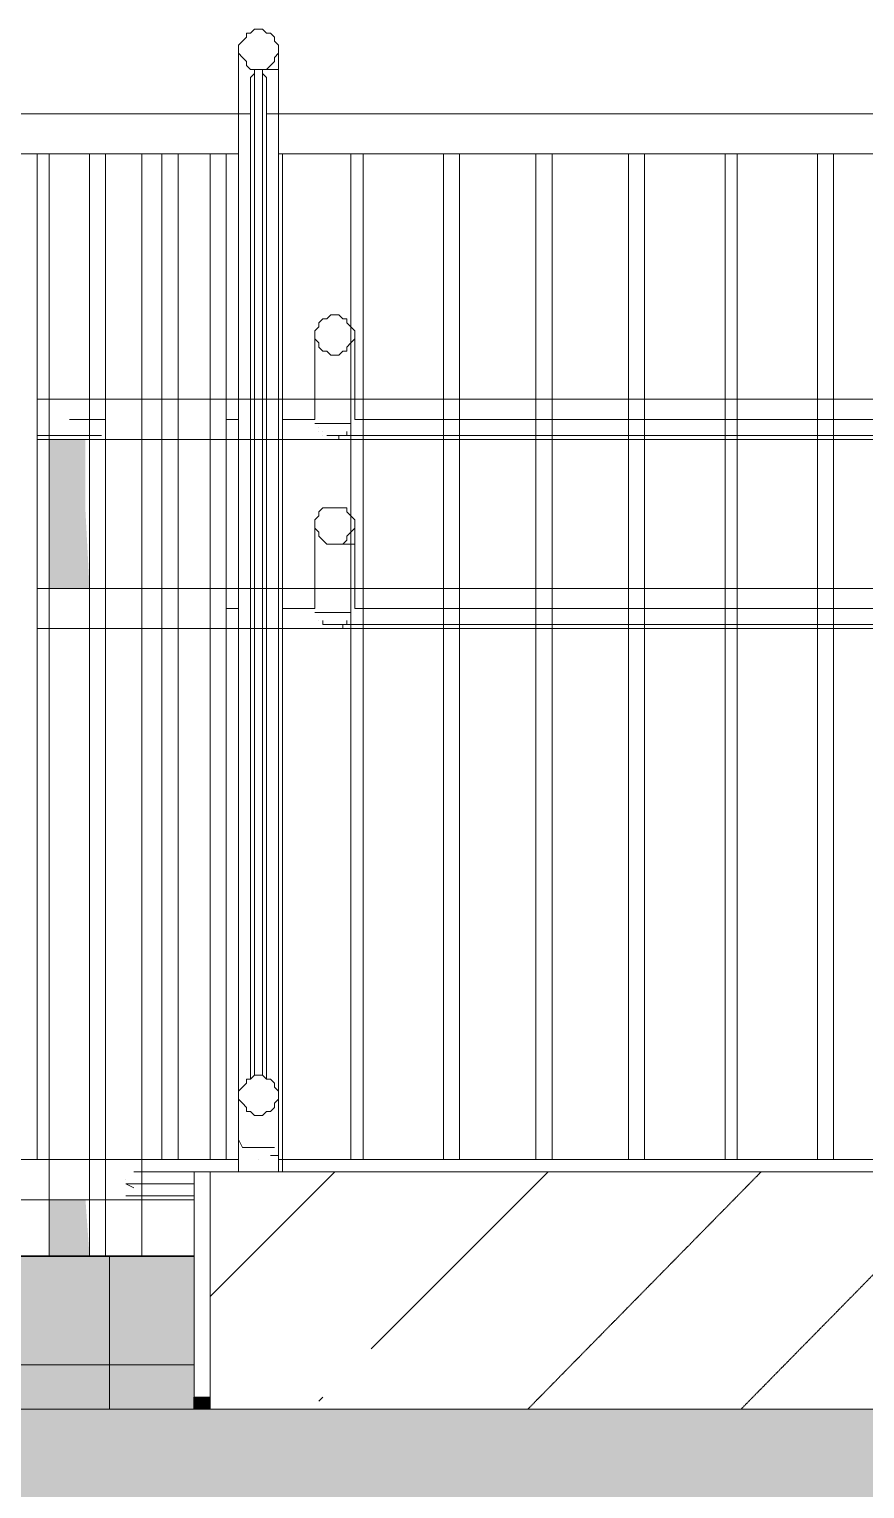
# Model space of a CAD drawing. Header units: millimetres. Extents: x -11345 to 411485, y -9810 to 73012.
# Drawn here: x 331143 to 332022, y -1203 to 333 of the extents above; entities that cross this region are included whole.
import ezdxf

# ---------------------------------------------------------------- set-up
doc = ezdxf.new("R2010")
doc.units = ezdxf.units.MM
doc.linetypes.add('PDF_IMPORT', pattern=[1, 0.8, -0.2])
for name, color, linetype in [('PDF _Линии', 7, 'Continuous'), ('PDF _Отметки', 7, 'Continuous'), ('PDF _Стены отделка', 7, 'Continuous'), ('PDF _Узлы', 7, 'Continuous')]:
    doc.layers.add(name, color=color, linetype=linetype)
for name, color, linetype, true_color in [('PDF _Ограждение', 7, 'Continuous', 0x7f7f7f), ('PDF _Пандусы', 7, 'Continuous', 0xbcbcbc), ('PDF _Стены штриховка поверхности', 7, 'Continuous', 0xcacbcc)]:
    doc.layers.add(name, color=color, linetype=linetype, true_color=true_color)

msp = doc.modelspace()

# ---------------------------------------------------------------- hatches: boundary and pattern name
at = {"layer": 'PDF _Ограждение', "transparency": 33554559}
for points in [[(331202.12304, -98.5782), (331164.0257, -98.5782), (331164.0257, -255.20062), (331206.35608, -255.20062), (331202.12304, -174.77289)], [(331202.12304, -898.62245), (331164.0257, -898.62245), (331164.0257, -957.88499), (331206.35608, -957.88499)]]:
    msp.add_hatch(color=256, dxfattribs=at).paths.add_polyline_path(points)
at = {"layer": 'PDF _Пандусы', "transparency": 33554559}
msp.add_hatch(color=256, dxfattribs=at).paths.add_polyline_path([(331333.34723, -1106.04133), (331316.41508, -1106.04133), (331316.41508, -1118.74045), (331333.34723, -1118.74045)])
at = {"layer": 'PDF _Стены штриховка поверхности', "true_color": 0x3a3a3a, "transparency": 33554687}
msp.add_hatch(color=250, dxfattribs=at).paths.add_polyline_path([(331316.41508, -957.88499), (331134.39443, -957.88499), (329144.86641, -1114.50741), (329136.40033, -1118.74045), (331316.41508, -1118.74045)])
at = {"layer": 'PDF _Узлы', "true_color": 0xffffff, "transparency": 33554687}
msp.add_hatch(color=7, dxfattribs=at).paths.add_polyline_path([(336417.22629, -670.03838), (334470.02865, -670.03838), (334470.02865, -1012.91449), (332954.60092, -1118.74045), (328514.14369, -1118.74045), (328514.14369, -1851.05608), (379077.78676, -1851.05608), (379077.78676, -758.93219), (375098.73071, -754.69915), (352219.15844, -733.53396), (349569.27643, -695.43661), (347846.42983, -686.97053), (339240.66287, -686.97053)])

# ---------------------------------------------------------------- linework, layer by layer
at = {"layer": 'PDF _Линии', "lineweight": 9}
msp.add_lwpolyline([(334470.02865, -670.03838), (334470.02865, -1012.91449), (332954.60092, -1118.74045), (331134.39443, -1118.74045), (328514.14369, -1118.74045)], dxfattribs=at)
at = {"layer": 'PDF _Линии', "lineweight": 30}
for points in [[(331316.41508, -957.88499), (331113.22924, -957.88499)], [(331316.41508, -1118.74045), (331316.41508, -1106.04133)]]:
    msp.add_lwpolyline(points, dxfattribs=at)
at = {"layer": 'PDF _Ограждение', "color": 7, "lineweight": 18}
msp.add_lwpolyline([(331388.37673, 290.86132), (331392.60977, 290.86132), (331396.84281, 295.09436), (331401.07584, 299.3274), (331401.07584, 303.56044), (331405.30888, 307.79348), (331405.30888, 312.02652), (331405.30888, 316.25955), (331401.07584, 320.49259), (331401.07584, 324.72563), (331396.84281, 328.95867), (331392.60977, 328.95867), (331388.37673, 333.19171), (331379.91065, 333.19171), (331375.67761, 328.95867), (331371.44458, 328.95867), (331371.44458, 324.72563), (331367.21154, 320.49259), (331362.9785, 316.25955), (331362.9785, 312.02652), (331362.9785, 307.79348), (331367.21154, 303.56044), (331371.44458, 299.3274), (331371.44458, 295.09436), (331375.67761, 290.86132), (331379.91065, 290.86132)], dxfattribs=at)
at = {"layer": 'PDF _Ограждение', "color": 7, "lineweight": 9}
for points in [[(331362.9785, 312.02652), (331362.9785, 240.06486)], [(331405.30888, 240.06486), (331405.30888, 312.02652)], [(331375.67761, -771.6313), (331375.67761, 282.39525), (331379.91065, 286.62829)], [(331379.91065, 290.86132), (331384.14369, 290.86132), (331388.37673, 290.86132)], [(331388.37673, 286.62829), (331392.60977, 282.39525), (331392.60977, -771.6313)], [(331375.67761, 244.2979), (331371.44458, 244.2979), (331367.21154, 244.2979), (331362.9785, 244.2979), (331134.39443, 244.2979), (329136.40033, 83.44245), (329136.40033, 79.20941), (329136.40033, 74.97637), (329136.40033, 66.51029), (329136.40033, 62.27725), (329136.40033, 58.04422), (329136.40033, 53.81118), (329136.40033, 49.57814), (329136.40033, 45.3451), (329136.40033, 41.11206), (331134.39443, 201.96752), (331362.9785, 201.96752)], [(331362.9785, 244.2979), (331362.9785, -788.56345), (331362.9785, -860.52511)], [(331405.30888, -860.52511), (331405.30888, -788.56345), (331405.30888, 244.2979), (331401.07584, 244.2979), (331396.84281, 244.2979), (331392.60977, 244.2979)], [(332565.16139, 244.2979), (331405.30888, 244.2979)], [(331134.39443, 201.96752), (331142.86051, 201.96752), (331151.32658, 201.96752), (331151.32658, -856.29207), (331142.86051, -856.29207), (331134.39443, -856.29207)], [(331223.28823, -957.88499), (331223.28823, 201.96752), (331244.45343, 201.96752), (331261.38558, 201.96752), (331261.38558, -957.88499)], [(331405.30888, 201.96752), (332565.16139, 201.96752), (332560.92835, 201.96752)], [(331481.50357, 201.96752), (331489.96965, 201.96752), (331494.20269, 201.96752)], [(331578.86346, 201.96752), (331587.32953, 201.96752), (331595.79561, 201.96752)], [(331676.22334, 201.96752), (331684.68941, 201.96752), (331693.15549, 201.96752)], [(331773.58322, 201.96752), (331782.0493, 201.96752), (331790.51537, 201.96752)], [(331875.17614, 201.96752), (331883.64222, 201.96752), (331887.87525, 201.96752)], [(331972.53602, 201.96752), (331981.0021, 201.96752), (331989.46818, 201.96752)], [(331485.73661, -77.41301), (331485.73661, -77.41301)], [(331485.73661, -77.41301), (331485.73661, -77.41301)], [(331485.73661, -276.36581), (331485.73661, -276.36581)], [(331485.73661, -276.36581), (331485.73661, -276.36581)], [(331481.50357, -289.06493), (331481.50357, -289.06493)], [(331481.50357, -289.06493), (331481.50357, -289.06493)], [(331388.37673, -767.39826), (331384.14369, -767.39826), (331379.91065, -767.39826)], [(331362.9785, -868.99118), (331362.9785, -835.12688)], [(331405.30888, -835.12688), (331405.30888, -868.99118)], [(331362.9785, -856.29207), (331134.39443, -856.29207), (329136.40033, -1017.14752)], [(332560.92835, -856.29207), (332565.16139, -856.29207), (331405.30888, -856.29207)], [(331494.20269, -856.29207), (331489.96965, -856.29207), (331481.50357, -856.29207)], [(331595.79561, -856.29207), (331587.32953, -856.29207), (331578.86346, -856.29207)], [(331693.15549, -856.29207), (331684.68941, -856.29207), (331676.22334, -856.29207)], [(331790.51537, -856.29207), (331782.0493, -856.29207), (331773.58322, -856.29207)], [(331887.87525, -856.29207), (331883.64222, -856.29207), (331875.17614, -856.29207)], [(331989.46818, -856.29207), (331981.0021, -856.29207), (331972.53602, -856.29207)], [(329136.40033, -1055.24487), (331134.39443, -898.62245), (331316.41508, -898.62245)]]:
    msp.add_lwpolyline(points, dxfattribs=at)
at = {"layer": 'PDF _Ограждение', "lineweight": 0}
for points in [[(331362.9785, 307.79348), (331362.9785, 307.79348), (331362.9785, 307.79348)], [(331379.91065, 282.39525), (331379.91065, 282.39525), (331379.91065, 282.39525)], [(331388.37673, 286.62829), (331388.37673, 286.62829), (331388.37673, 286.62829)], [(331362.9785, 244.2979), (331362.9785, 244.2979), (331362.9785, 244.2979)], [(331362.9785, 244.2979), (331362.9785, 244.2979), (331362.9785, 244.2979)], [(331375.67761, 244.2979), (331375.67761, 244.2979), (331375.67761, 244.2979)], [(331375.67761, 244.2979), (331375.67761, 244.2979), (331375.67761, 244.2979)], [(331443.40623, 7.24776), (331443.40623, 7.24776), (331443.40623, 7.24776)], [(331413.77496, -77.41301), (331443.40623, -77.41301), (331413.77496, -77.41301)], [(331443.40623, -81.64605), (331443.40623, -81.64605), (331443.40623, -81.64605)], [(331447.63927, -90.11213), (331447.63927, -90.11213), (331447.63927, -90.11213)], [(331447.63927, -90.11213), (331447.63927, -90.11213), (331447.63927, -90.11213)], [(331485.73661, -77.41301), (332484.73366, -77.41301), (331485.73661, -77.41301)], [(331223.28823, -276.36581), (331223.28823, -276.36581), (331223.28823, -276.36581)], [(331362.9785, -276.36581), (331362.9785, -276.36581), (331362.9785, -276.36581)], [(331413.77496, -276.36581), (331443.40623, -276.36581), (331413.77496, -276.36581)], [(331485.73661, -276.36581), (332484.73366, -276.36581), (331485.73661, -276.36581)], [(331443.40623, -280.59885), (331443.40623, -280.59885), (331443.40623, -280.59885)], [(331447.63927, -289.06493), (331447.63927, -289.06493), (331447.63927, -289.06493)], [(331451.87231, -293.29797), (331451.87231, -289.06493), (331451.87231, -293.29797)], [(331362.9785, -788.56345), (331362.9785, -788.56345), (331362.9785, -788.56345)], [(331362.9785, -792.79649), (331362.9785, -792.79649), (331362.9785, -792.79649)], [(331362.9785, -835.12688), (331362.9785, -835.12688), (331362.9785, -835.12688)], [(331384.14369, -856.29207), (331384.14369, -856.29207), (331384.14369, -856.29207)], [(331367.21154, -868.99118), (331367.21154, -868.99118), (331367.21154, -868.99118)], [(331405.30888, -860.52511), (331405.30888, -860.52511), (331405.30888, -860.52511)], [(331244.45343, -877.45726), (331244.45343, -877.45726), (331244.45343, -877.45726)]]:
    msp.add_lwpolyline(points, close=True, dxfattribs=at)
for points in [[(331367.21154, 303.56044), (331362.9785, 307.79348), (331367.21154, 303.56044)], [(331388.37673, 290.86132), (331384.14369, 290.86132), (331388.37673, 290.86132)], [(331388.37673, 290.86132), (331388.37673, 290.86132), (331388.37673, 290.86132)], [(331392.60977, 282.39525), (331388.37673, 286.62829), (331392.60977, 282.39525)], [(331405.30888, 290.86132), (331392.60977, 290.86132), (331405.30888, 290.86132)], [(331405.30888, 244.2979), (331405.30888, 244.2979), (331405.30888, 244.2979)], [(331447.63927, 3.01472), (331443.40623, 7.24776), (331447.63927, 3.01472)], [(331223.28823, -56.24782), (331159.79266, -56.24782), (331223.28823, -56.24782)], [(331223.28823, -77.41301), (331185.19089, -77.41301), (331223.28823, -77.41301)], [(331362.9785, -77.41301), (331350.27938, -77.41301), (331362.9785, -77.41301)], [(331413.77496, -77.41301), (331409.54192, -77.41301), (331413.77496, -77.41301)], [(331481.50357, -81.64605), (331443.40623, -81.64605), (331481.50357, -81.64605)], [(331443.40623, -81.64605), (331443.40623, -81.64605), (331443.40623, -81.64605)], [(331443.40623, -81.64605), (331443.40623, -81.64605), (331443.40623, -81.64605)], [(331447.63927, -85.87909), (331447.63927, -85.87909), (331447.63927, -85.87909)], [(331447.63927, -85.87909), (331447.63927, -85.87909), (331447.63927, -85.87909)], [(331451.87231, -90.11213), (331451.87231, -90.11213), (331451.87231, -90.11213)], [(331451.87231, -90.11213), (331451.87231, -90.11213), (331451.87231, -90.11213)], [(331219.0552, -94.34516), (331151.32658, -94.34516), (331219.0552, -94.34516)], [(331451.87231, -94.34516), (331451.87231, -94.34516), (331451.87231, -94.34516)], [(331451.87231, -94.34516), (331451.87231, -94.34516), (331451.87231, -94.34516)], [(331473.0375, -94.34516), (331456.10534, -94.34516), (331473.0375, -94.34516)], [(332493.19974, -94.34516), (331477.27054, -94.34516), (332493.19974, -94.34516)], [(332493.19974, -94.34516), (331477.27054, -94.34516), (332493.19974, -94.34516)], [(331485.73661, -208.6372), (331473.0375, -208.6372), (331485.73661, -208.6372)], [(331223.28823, -259.43366), (331223.28823, -255.20062), (331223.28823, -259.43366)], [(331362.9785, -276.36581), (331350.27938, -276.36581), (331362.9785, -276.36581)], [(331413.77496, -276.36581), (331409.54192, -276.36581), (331413.77496, -276.36581)], [(331481.50357, -280.59885), (331443.40623, -280.59885), (331481.50357, -280.59885)], [(331443.40623, -280.59885), (331443.40623, -280.59885), (331443.40623, -280.59885)], [(331443.40623, -280.59885), (331443.40623, -280.59885), (331443.40623, -280.59885)], [(331447.63927, -289.06493), (331447.63927, -289.06493), (331447.63927, -289.06493)], [(331447.63927, -289.06493), (331447.63927, -289.06493), (331447.63927, -289.06493)], [(331447.63927, -289.06493), (331447.63927, -289.06493), (331447.63927, -289.06493)], [(331477.27054, -293.29797), (331451.87231, -293.29797), (331477.27054, -293.29797)], [(331451.87231, -293.29797), (331451.87231, -293.29797), (331451.87231, -293.29797)], [(331451.87231, -293.29797), (331451.87231, -293.29797), (331451.87231, -293.29797)], [(331456.10534, -293.29797), (331456.10534, -293.29797), (331456.10534, -293.29797)], [(331456.10534, -293.29797), (331456.10534, -293.29797), (331456.10534, -293.29797)], [(331456.10534, -293.29797), (331456.10534, -293.29797), (331456.10534, -293.29797)], [(331473.0375, -293.29797), (331456.10534, -293.29797), (331473.0375, -293.29797)], [(332493.19974, -293.29797), (331477.27054, -293.29797), (332493.19974, -293.29797)], [(332493.19974, -293.29797), (331477.27054, -293.29797), (332493.19974, -293.29797)], [(331367.21154, -797.02953), (331362.9785, -792.79649), (331367.21154, -797.02953)], [(331405.30888, -788.56345), (331405.30888, -788.56345), (331405.30888, -788.56345)], [(331367.21154, -843.59295), (331362.9785, -835.12688), (331367.21154, -843.59295)], [(331401.07584, -843.59295), (331367.21154, -843.59295), (331401.07584, -843.59295)], [(331206.35608, -856.29207), (331164.0257, -856.29207), (331206.35608, -856.29207)], [(331244.45343, -856.29207), (331223.28823, -856.29207), (331244.45343, -856.29207)], [(331405.30888, -852.05903), (331396.84281, -852.05903), (331405.30888, -852.05903)], [(331362.9785, -868.99118), (331252.9195, -868.99118), (331362.9785, -868.99118)], [(331316.41508, -881.6903), (331244.45343, -881.6903), (331316.41508, -881.6903)], [(331252.9195, -885.92334), (331244.45343, -881.6903), (331252.9195, -885.92334)], [(331261.38558, -894.38941), (331244.45343, -894.38941), (331261.38558, -894.38941)], [(331316.41508, -894.38941), (331257.15254, -894.38941), (331316.41508, -894.38941)]]:
    msp.add_lwpolyline(points, dxfattribs=at)
at = {"layer": 'PDF _Ограждение', "color": 7, "lineweight": 20}
msp.add_lwpolyline([(331379.91065, 290.86132), (331379.91065, -767.39826), (331388.37673, -767.39826), (331388.37673, 290.86132)], dxfattribs=at)
at = {"layer": 'PDF _Ограждение', "color": 7, "lineweight": 9, "ltscale": 5.587808}
for points in [[(331164.0257, 201.96752), (331164.0257, -957.88499)], [(331206.35608, -957.88499), (331206.35608, 201.96752)], [(331282.55077, 201.96752), (331282.55077, -856.29207)], [(331299.48292, -856.29207), (331299.48292, 201.96752)], [(331481.50357, 201.96752), (331481.50357, -856.29207)], [(331494.20269, -856.29207), (331494.20269, 201.96752)], [(331578.86346, 201.96752), (331578.86346, -856.29207)], [(331595.79561, -856.29207), (331595.79561, 201.96752)], [(331676.22334, 201.96752), (331676.22334, -856.29207)], [(331693.15549, -856.29207), (331693.15549, 201.96752)], [(331773.58322, 201.96752), (331773.58322, -856.29207)], [(331790.51537, -856.29207), (331790.51537, 201.96752)], [(331875.17614, 201.96752), (331875.17614, -856.29207)], [(331887.87525, -856.29207), (331887.87525, 201.96752)], [(331972.53602, 201.96752), (331972.53602, -856.29207)], [(331989.46818, -856.29207), (331989.46818, 201.96752)]]:
    msp.add_lwpolyline(points, dxfattribs=at)
at = {"layer": 'PDF _Ограждение', "color": 7, "lineweight": 9}
for points in [[(331333.34723, 201.96752), (331341.81331, 201.96752), (331350.27938, 201.96752), (331350.27938, -856.29207), (331341.81331, -856.29207), (331333.34723, -856.29207)], [(331485.73661, 11.48079), (331485.73661, 7.24776), (331481.50357, 3.01472), (331477.27054, -1.21832), (331477.27054, -5.45136), (331473.0375, -5.45136), (331468.80446, -9.6844), (331460.33838, -9.6844), (331456.10534, -5.45136), (331451.87231, -5.45136), (331447.63927, -1.21832), (331447.63927, 3.01472), (331443.40623, 7.24776), (331443.40623, 11.48079), (331443.40623, 15.71383), (331447.63927, 19.94687), (331447.63927, 24.17991), (331451.87231, 28.41295), (331456.10534, 28.41295), (331460.33838, 32.64599), (331468.80446, 32.64599), (331473.0375, 28.41295), (331477.27054, 28.41295), (331477.27054, 24.17991), (331481.50357, 19.94687), (331485.73661, 15.71383), (331485.73661, 11.48079), (331485.73661, -77.41301)], [(331443.40623, 11.48079), (331443.40623, -77.41301)], [(331443.40623, -56.24782), (331439.17319, -56.24782), (331434.94015, -56.24782), (331430.70711, -56.24782), (331426.47407, -56.24782), (331422.24104, -56.24782), (331418.008, -56.24782), (331413.77496, -56.24782), (331418.008, -56.24782), (331422.24104, -56.24782), (331426.47407, -56.24782), (331430.70711, -56.24782), (331434.94015, -56.24782), (331439.17319, -56.24782)], [(331413.77496, -98.5782), (331418.008, -98.5782), (331422.24104, -98.5782), (331426.47407, -98.5782), (331430.70711, -98.5782), (331434.94015, -98.5782), (331439.17319, -98.5782), (331443.40623, -98.5782), (331447.63927, -98.5782), (331451.87231, -98.5782), (331456.10534, -98.5782), (331460.33838, -98.5782), (331464.57142, -98.5782), (331468.80446, -98.5782), (331468.80446, -94.34516), (331473.0375, -94.34516), (331477.27054, -94.34516), (331477.27054, -90.11213), (331477.27054, -94.34516), (331473.0375, -94.34516), (331468.80446, -94.34516), (331468.80446, -98.5782), (331464.57142, -98.5782), (331460.33838, -98.5782), (331456.10534, -98.5782), (331451.87231, -98.5782), (331447.63927, -98.5782), (331443.40623, -98.5782), (331439.17319, -98.5782), (331434.94015, -98.5782), (331430.70711, -98.5782), (331426.47407, -98.5782), (331422.24104, -98.5782), (331418.008, -98.5782), (331413.77496, -98.5782), (332552.46228, -98.5782)], [(331481.50357, -90.11213), (331481.50357, -85.87909)], [(331485.73661, -187.47201), (331485.73661, -191.70505), (331481.50357, -195.93809), (331477.27054, -200.17112), (331477.27054, -204.40416), (331473.0375, -208.6372), (331468.80446, -208.6372), (331460.33838, -208.6372), (331456.10534, -208.6372), (331451.87231, -204.40416), (331447.63927, -200.17112), (331447.63927, -195.93809), (331443.40623, -191.70505), (331443.40623, -187.47201), (331443.40623, -183.23897), (331447.63927, -179.00593), (331447.63927, -174.77289), (331451.87231, -170.53986), (331456.10534, -170.53986), (331460.33838, -170.53986), (331468.80446, -170.53986), (331473.0375, -170.53986), (331477.27054, -170.53986), (331477.27054, -174.77289), (331481.50357, -179.00593), (331485.73661, -183.23897), (331485.73661, -187.47201), (331485.73661, -276.36581)], [(331443.40623, -187.47201), (331443.40623, -276.36581)], [(331443.40623, -255.20062), (331439.17319, -255.20062), (331434.94015, -255.20062), (331430.70711, -255.20062), (331426.47407, -255.20062), (331422.24104, -255.20062), (331418.008, -255.20062), (331413.77496, -255.20062), (331418.008, -255.20062), (331422.24104, -255.20062), (331426.47407, -255.20062), (331430.70711, -255.20062), (331434.94015, -255.20062), (331439.17319, -255.20062)], [(331413.77496, -297.53101), (331418.008, -297.53101), (331422.24104, -297.53101), (331426.47407, -297.53101), (331430.70711, -297.53101), (331434.94015, -297.53101), (331439.17319, -297.53101), (331443.40623, -297.53101), (331447.63927, -297.53101), (331451.87231, -297.53101), (331456.10534, -297.53101), (331460.33838, -297.53101), (331464.57142, -297.53101), (331468.80446, -297.53101), (331473.0375, -297.53101), (331473.0375, -293.29797), (331477.27054, -293.29797), (331477.27054, -289.06493), (331477.27054, -293.29797), (331473.0375, -293.29797), (331473.0375, -297.53101), (331468.80446, -297.53101), (331464.57142, -297.53101), (331460.33838, -297.53101), (331456.10534, -297.53101), (331451.87231, -297.53101), (331447.63927, -297.53101), (331443.40623, -297.53101), (331439.17319, -297.53101), (331434.94015, -297.53101), (331430.70711, -297.53101), (331426.47407, -297.53101), (331422.24104, -297.53101), (331418.008, -297.53101), (331413.77496, -297.53101), (332552.46228, -297.53101)]]:
    msp.add_lwpolyline(points, close=True, dxfattribs=at)
at = {"layer": 'PDF _Ограждение', "color": 7, "lineweight": 9, "ltscale": 5.714803}
msp.add_lwpolyline([(331409.54192, -868.99118), (331409.54192, 201.96752), (331405.30888, 201.96752)], dxfattribs=at)
at = {"layer": 'PDF _Ограждение', "color": 7, "lineweight": 18}
for points in [[(331485.73661, 11.48079), (331485.73661, 15.71383), (331481.50357, 19.94687), (331477.27054, 24.17991), (331477.27054, 28.41295), (331473.0375, 28.41295), (331468.80446, 32.64599), (331460.33838, 32.64599), (331456.10534, 28.41295), (331451.87231, 28.41295), (331447.63927, 24.17991), (331447.63927, 19.94687), (331443.40623, 15.71383), (331443.40623, 11.48079), (331443.40623, 7.24776), (331447.63927, 3.01472), (331447.63927, -1.21832), (331451.87231, -5.45136), (331456.10534, -5.45136), (331460.33838, -9.6844), (331468.80446, -9.6844), (331473.0375, -5.45136), (331477.27054, -5.45136), (331477.27054, -1.21832), (331481.50357, 3.01472), (331485.73661, 7.24776)], [(331485.73661, -187.47201), (331485.73661, -183.23897), (331481.50357, -179.00593), (331477.27054, -174.77289), (331477.27054, -170.53986), (331473.0375, -170.53986), (331468.80446, -170.53986), (331460.33838, -170.53986), (331456.10534, -170.53986), (331451.87231, -170.53986), (331447.63927, -174.77289), (331447.63927, -179.00593), (331443.40623, -183.23897), (331443.40623, -187.47201), (331443.40623, -191.70505), (331447.63927, -195.93809), (331447.63927, -200.17112), (331451.87231, -204.40416), (331456.10534, -208.6372), (331460.33838, -208.6372), (331468.80446, -208.6372), (331473.0375, -208.6372), (331477.27054, -204.40416), (331477.27054, -200.17112), (331481.50357, -195.93809), (331485.73661, -191.70505)], [(331405.30888, -788.56345), (331405.30888, -784.33042), (331401.07584, -780.09738), (331401.07584, -775.86434), (331396.84281, -771.6313), (331392.60977, -771.6313), (331388.37673, -767.39826), (331379.91065, -767.39826), (331375.67761, -771.6313), (331371.44458, -771.6313), (331371.44458, -775.86434), (331367.21154, -780.09738), (331362.9785, -784.33042), (331362.9785, -788.56345), (331362.9785, -792.79649), (331367.21154, -797.02953), (331371.44458, -801.26257), (331371.44458, -805.49561), (331375.67761, -805.49561), (331379.91065, -809.72865), (331388.37673, -809.72865), (331392.60977, -805.49561), (331396.84281, -805.49561), (331401.07584, -801.26257), (331401.07584, -797.02953), (331405.30888, -792.79649)]]:
    msp.add_lwpolyline(points, close=True, dxfattribs=at)
at = {"layer": 'PDF _Ограждение', "color": 7, "lineweight": 9, "ltscale": 0.719642}
for points in [[(332552.46228, -56.24782), (332755.64812, -56.24782), (332552.46228, -56.24782), (331413.77496, -56.24782), (331151.32658, -56.24782), (331413.77496, -56.24782)], [(331413.77496, -98.5782), (331151.32658, -98.5782)], [(332552.46228, -255.20062), (332755.64812, -255.20062), (332552.46228, -255.20062), (331413.77496, -255.20062), (331151.32658, -255.20062), (331413.77496, -255.20062)], [(331413.77496, -297.53101), (331151.32658, -297.53101)]]:
    msp.add_lwpolyline(points, close=True, dxfattribs=at)
at = {"layer": 'PDF _Отметки', "lineweight": 20}
msp.add_lwpolyline([(331566.16434, -1118.74045), (328624.20269, -1118.74045), (328509.91065, -1118.74045)], dxfattribs=at)
at = {"layer": 'PDF _Пандусы', "color": 7, "lineweight": 9}
for points in [[(331333.34723, -1000.21537), (331464.57142, -868.99118)], [(331502.66877, -1055.24487), (331688.92245, -868.99118)], [(331447.63927, -1110.27437), (331451.87231, -1106.04133)]]:
    msp.add_lwpolyline(points, dxfattribs=at)
at = {"layer": 'PDF _Пандусы', "color": 7, "lineweight": 18}
msp.add_lwpolyline([(332632.89, -1118.74045), (332632.89, -868.99118), (331333.34723, -868.99118), (331333.34723, -1118.74045)], dxfattribs=at)
at = {"layer": 'PDF _Пандусы', "color": 7, "linetype": 'PDF_IMPORT', "lineweight": 9, "ltscale": 1.436792}
msp.add_lwpolyline([(331667.75726, -1118.74045), (331913.27348, -868.99118)], dxfattribs=at)
at = {"layer": 'PDF _Пандусы', "color": 7, "linetype": 'PDF_IMPORT', "lineweight": 9, "ltscale": 1.676257}
msp.add_lwpolyline([(331892.10829, -1118.74045), (332137.62452, -868.99118)], dxfattribs=at)
at = {"layer": 'PDF _Стены отделка', "lineweight": 9}
msp.add_lwpolyline([(331316.41508, -868.99118), (331316.41508, -1106.04133), (331333.34723, -1106.04133), (331333.34723, -868.99118)], close=True, dxfattribs=at)
at = {"layer": 'PDF _Стены штриховка поверхности', "color": 7, "lineweight": 9}
for points in [[(331227.52127, -1118.74045), (331227.52127, -957.88499)], [(329695.16139, -1072.17702), (331316.41508, -1072.17702)]]:
    msp.add_lwpolyline(points, dxfattribs=at)

doc.saveas('drawing.dxf')
